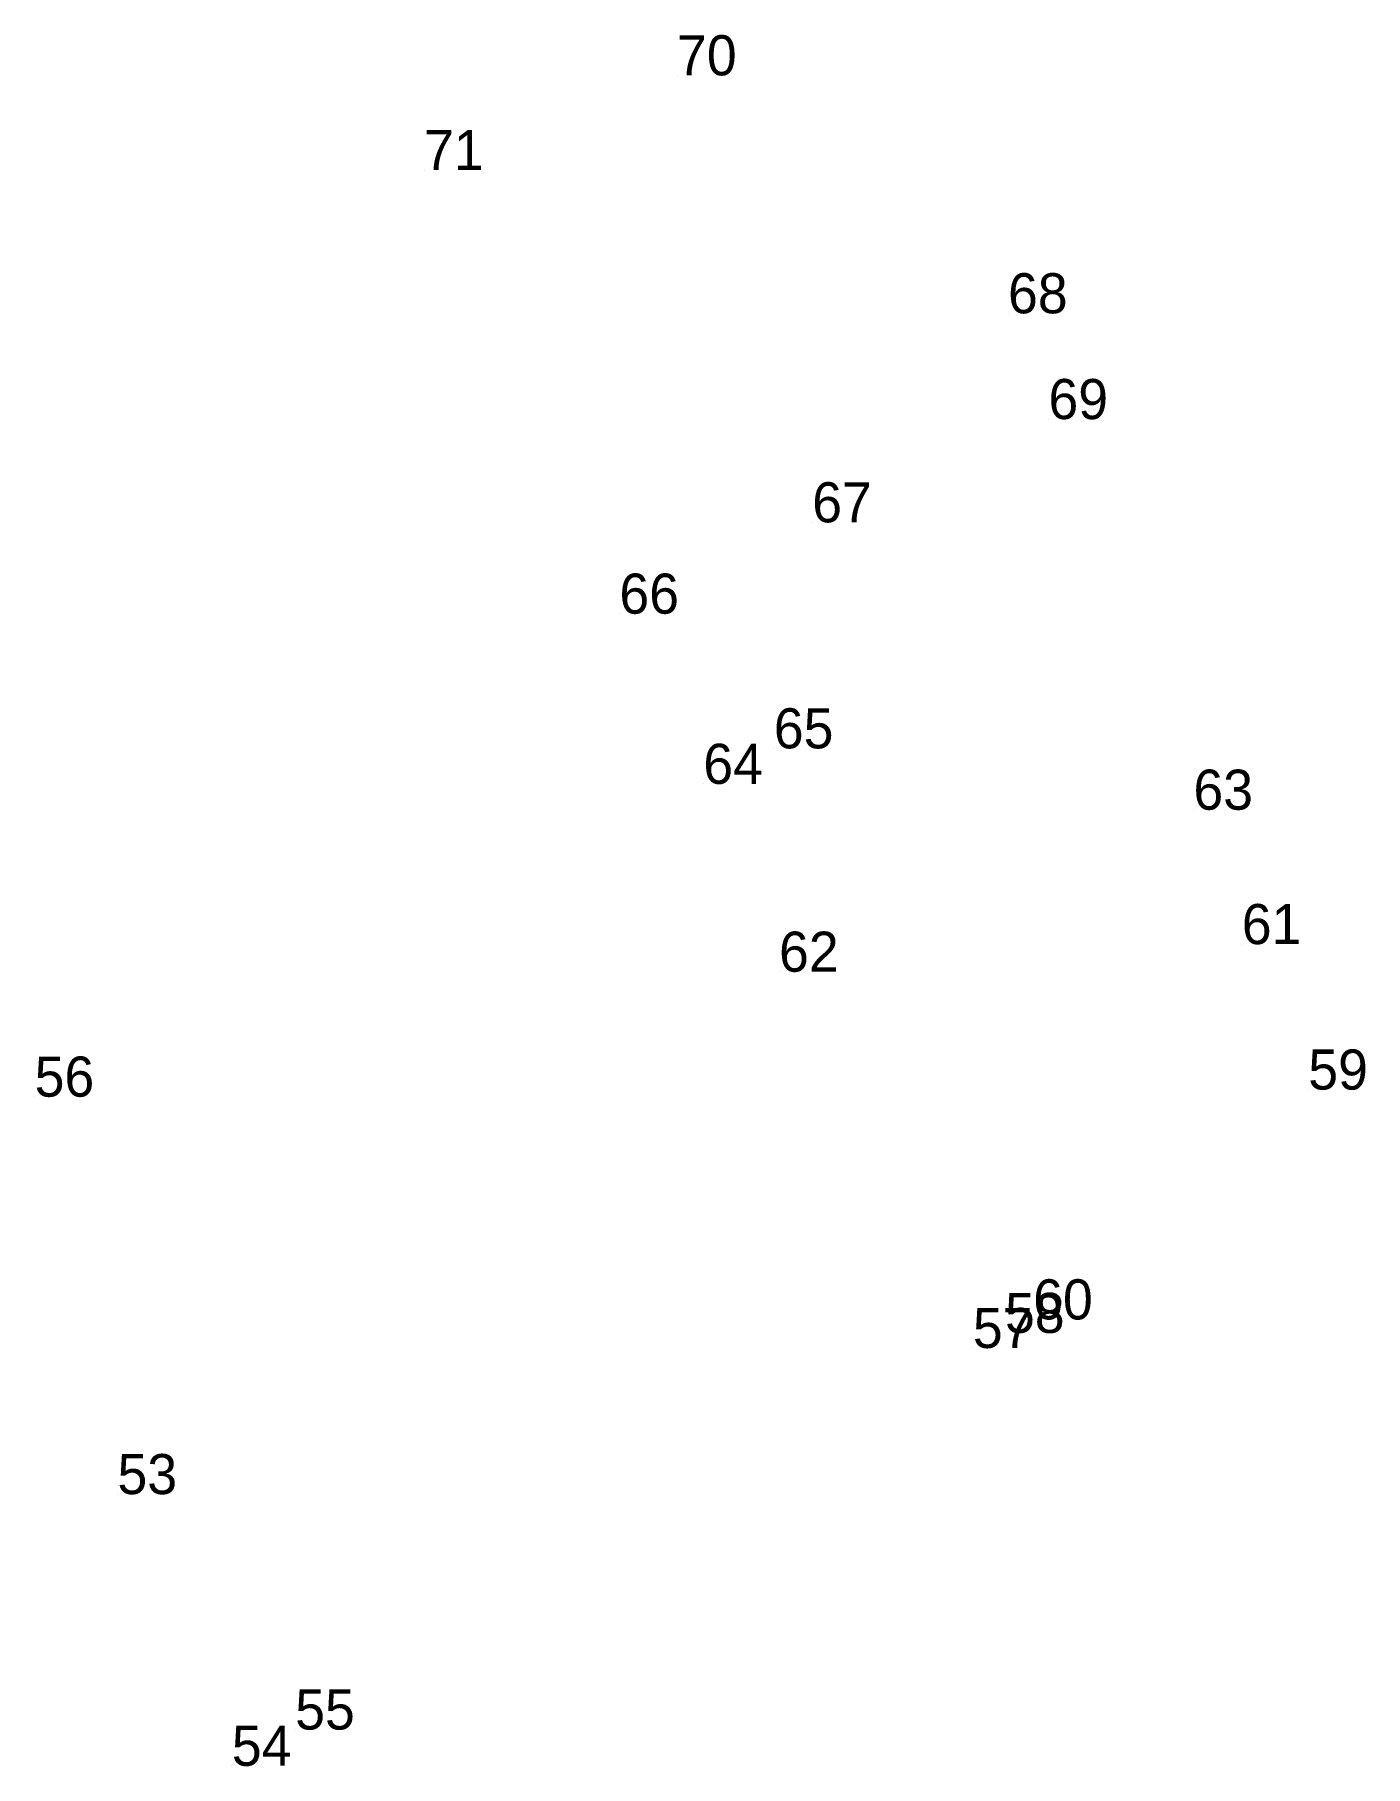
# Model space of a CAD drawing. Extents: x 534094 to 554066, y 1839346 to 1851880.
# Drawn here: x 551511.7 to 551571.4, y 1839346.3 to 1839424 of the extents above.
import ezdxf

# ---------------------------------------------------------------- set-up
doc = ezdxf.new("R2010")
doc.units = 0
doc.layers.add('Level 12', color=7, linetype='Continuous')
doc.layers.add('Level 7', color=7, linetype='Continuous')

msp = doc.modelspace()

# ---------------------------------------------------------------- linework, layer by layer
at = {"layer": 'Level 7'}
for p, q in [((551540.53, 1839422.219), (551540.53, 1839422.219)), ((551529.17, 1839417.962), (551529.17, 1839417.962)), ((551555.393, 1839411.531), (551555.393, 1839411.531)), ((551557.208, 1839406.781), (551557.208, 1839406.781)), ((551546.6, 1839402.144), (551546.6, 1839402.144)), ((551537.941, 1839398.043), (551537.941, 1839398.043)), ((551544.877, 1839391.995), (551544.877, 1839391.995)), ((551541.708, 1839390.401), (551541.708, 1839390.401)), ((551563.718, 1839389.24), (551563.718, 1839389.24)), ((551565.891, 1839383.204), (551565.891, 1839383.204)), ((551545.11, 1839381.964), (551545.11, 1839381.964)), ((551568.876, 1839376.673), (551568.876, 1839376.673)), ((551511.682, 1839376.355), (551511.682, 1839376.355)), ((551556.521, 1839366.351), (551556.521, 1839366.351)), ((551555.256, 1839365.745), (551555.256, 1839365.745)), ((551553.815, 1839365.069), (551553.815, 1839365.069)), ((551515.403, 1839358.507), (551515.403, 1839358.507)), ((551523.382, 1839347.935), (551523.382, 1839347.935)), ((551520.537, 1839346.307), (551520.537, 1839346.307))]:
    msp.add_line(p, q, dxfattribs=at)

# ---------------------------------------------------------------- texts
at = {"layer": 'Level 12'}
for s, p in [('70', (551540.53, 1839422.219)), ('71', (551529.17, 1839417.962)), ('68', (551555.393, 1839411.531)), ('69', (551557.208, 1839406.781)), ('67', (551546.6, 1839402.144)), ('66', (551537.941, 1839398.043)), ('65', (551544.877, 1839391.995)), ('64', (551541.708, 1839390.401)), ('63', (551563.718, 1839389.24)), ('61', (551565.891, 1839383.204)), ('62', (551545.11, 1839381.964)), ('56', (551511.682, 1839376.355)), ('59', (551568.876, 1839376.673)), ('60', (551556.521, 1839366.351)), ('58', (551555.256, 1839365.745)), ('57', (551553.815, 1839365.069)), ('53', (551515.403, 1839358.507)), ('55', (551523.382, 1839347.935)), ('54', (551520.537, 1839346.307))]:
    msp.add_text(s, height=1.8, dxfattribs=at).set_placement(p)

doc.saveas('drawing.dxf')
